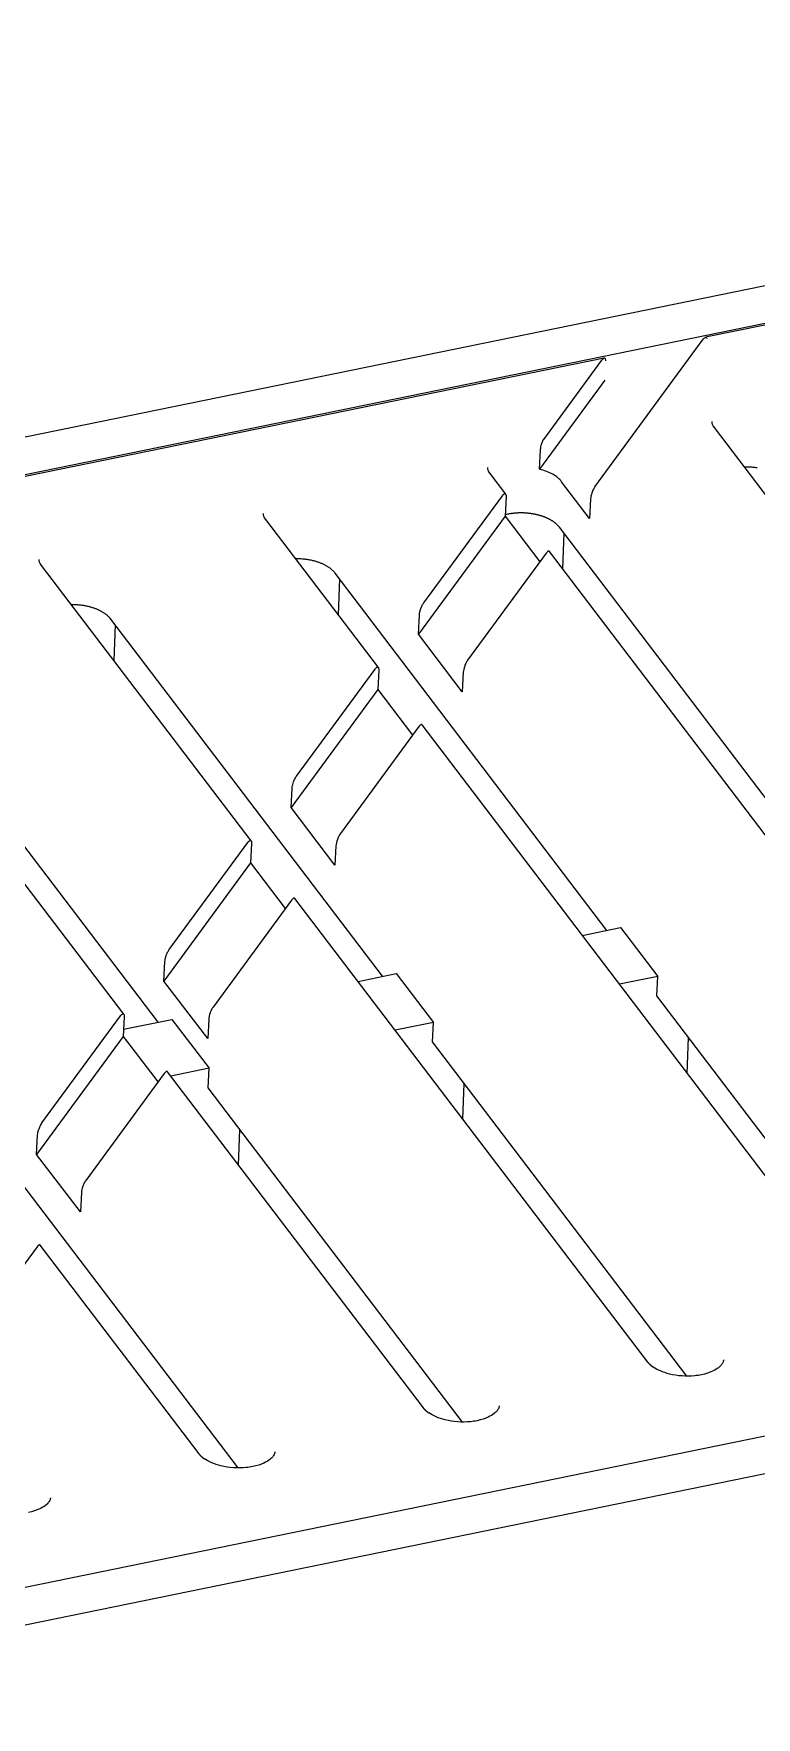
# Model space of a CAD drawing. Header units: millimetres. Extents: x 4267 to 8467, y 166 to 3136.
# Drawn here: x 5439.3 to 5481.6, y 1996.7 to 2095.3 of the extents above; entities that cross this region are included whole.
import ezdxf

# ---------------------------------------------------------------- set-up
doc = ezdxf.new("R2010")
doc.units = ezdxf.units.MM

msp = doc.modelspace()

# ---------------------------------------------------------------- linework, layer by layer
at = {"linetype": 'Continuous', "lineweight": 5}
for p, q in [((5135.581, 2009.621, 326.374), (5554.128, 2095.268, 326.374)), ((5137.031, 2007.715, 326.374), (5555.578, 2093.362, 326.374)), ((5505.258, 2082.95, 326.374), (5478.617, 2077.498, 326.374)), ((5472.146, 2068.749, 326.374), (5478.482, 2077.381, 326.374)), ((5472.689, 2076.285, 326.374), (5398.57, 2061.118, 326.374)), ((5469.15, 2071.527, 326.374), (5472.557, 2076.168, 326.374)), ((5472.731, 2074.988, 326.374), (5468.906, 2069.777, 326.374)), ((5508.996, 2032.979, 326.374), (5479.137, 2072.213, 326.374)), ((5468.906, 2069.777, 326.374), (5468.963, 2070.918, 326.374)), ((5466.923, 2068.325, 326.374), (5466.009, 2069.526, 326.374)), ((5471.832, 2066.904, 326.374), (5470.197, 2069.051, 326.374)), ((5462.134, 2061.969, 326.374), (5466.73, 2068.23, 326.374)), ((5466.949, 2068.174, 326.374), (5466.892, 2067.033, 326.374)), ((5471.889, 2068.045, 326.374), (5471.832, 2066.904, 326.374)), ((5459.474, 2058.178, 326.374), (5452.882, 2066.84, 326.374)), ((5466.892, 2067.033, 326.374), (5461.82, 2060.124, 326.374)), ((5466.892, 2067.033, 326.374), (5468.925, 2064.361, 326.374)), ((5485.976, 2045.478, 326.374), (5470.064, 2066.386, 326.374)), ((5470.326, 2066.043, 326.374), (5470.254, 2063.949, 326.374)), ((5452.025, 2048.03, 326.374), (5439.754, 2064.154, 326.374)), ((5469.293, 2064.863, 326.374), (5464.696, 2058.602, 326.374)), ((5501.492, 2022.903, 326.374), (5469.484, 2064.96, 326.374)), ((5472.848, 2042.792, 326.374), (5456.936, 2063.7, 326.374)), ((5457.198, 2063.356, 326.374), (5457.126, 2061.263, 326.374)), ((5444.576, 2037.883, 326.374), (5426.627, 2061.467, 326.374)), ((5461.82, 2060.124, 326.374), (5461.877, 2061.265, 326.374)), ((5459.721, 2040.106, 326.374), (5443.809, 2061.014, 326.374)), ((5444.07, 2060.67, 326.374), (5443.998, 2058.577, 326.374)), ((5464.383, 2056.756, 326.374), (5461.82, 2060.124, 326.374)), ((5446.593, 2037.42, 326.374), (5430.681, 2058.327, 326.374)), ((5454.684, 2051.822, 326.374), (5459.281, 2058.083, 326.374)), ((5459.499, 2058.026, 326.374), (5459.442, 2056.885, 326.374)), ((5464.44, 2057.897, 326.374), (5464.383, 2056.756, 326.374)), ((5459.442, 2056.885, 326.374), (5454.37, 2049.976, 326.374)), ((5459.442, 2056.885, 326.374), (5461.475, 2054.214, 326.374)), ((5461.843, 2054.715, 326.374), (5457.247, 2048.454, 326.374)), ((5488.364, 2020.217, 326.374), (5462.035, 2054.813, 326.374)), ((5454.37, 2049.976, 326.374), (5454.427, 2051.117, 326.374)), ((5456.933, 2046.609, 326.374), (5454.37, 2049.976, 326.374)), ((5447.235, 2041.674, 326.374), (5451.831, 2047.935, 326.374)), ((5452.05, 2047.879, 326.374), (5451.993, 2046.738, 326.374)), ((5456.99, 2047.75, 326.374), (5456.933, 2046.609, 326.374)), ((5451.993, 2046.738, 326.374), (5446.921, 2039.829, 326.374)), ((5451.993, 2046.738, 326.374), (5454.026, 2044.066, 326.374)), ((5454.394, 2044.568, 326.374), (5449.798, 2038.307, 326.374)), ((5475.237, 2017.531, 326.374), (5454.586, 2044.665, 326.374)), ((5471.408, 2042.497, 326.374), (5473.647, 2042.956, 326.374)), ((5473.647, 2042.956, 326.374), (5475.822, 2040.098, 326.374)), ((5446.921, 2039.829, 326.374), (5446.978, 2040.97, 326.374)), ((5449.484, 2036.461, 326.374), (5446.921, 2039.829, 326.374)), ((5458.28, 2039.811, 326.374), (5460.52, 2040.269, 326.374)), ((5460.52, 2040.269, 326.374), (5462.694, 2037.412, 326.374)), ((5475.822, 2040.098, 326.374), (5473.582, 2039.64, 326.374)), ((5475.765, 2038.96, 326.374), (5475.822, 2040.098, 326.374)), ((5490.656, 2019.393, 326.374), (5475.765, 2038.96, 326.374)), ((5439.786, 2031.527, 326.374), (5444.382, 2037.788, 326.374)), ((5444.601, 2037.731, 326.374), (5444.544, 2036.59, 326.374)), ((5444.565, 2037.004, 326.374), (5447.392, 2037.583, 326.374)), ((5447.392, 2037.583, 326.374), (5449.567, 2034.726, 326.374)), ((5449.541, 2037.602, 326.374), (5449.484, 2036.461, 326.374)), ((5179.907, 1951.377, 326.374), (5598.455, 2037.024, 326.374)), ((5444.544, 2036.59, 326.374), (5439.472, 2029.681, 326.374)), ((5444.544, 2036.59, 326.374), (5446.577, 2033.919, 326.374)), ((5462.694, 2037.412, 326.374), (5460.455, 2036.954, 326.374)), ((5462.637, 2036.273, 326.374), (5462.694, 2037.412, 326.374)), ((5477.529, 2016.707, 326.374), (5462.637, 2036.273, 326.374)), ((5477.55, 2034.426, 326.374), (5477.622, 2036.519, 326.374)), ((5181.357, 1949.472, 326.374), (5599.905, 2035.119, 326.374)), ((5449.567, 2034.726, 326.374), (5447.327, 2034.267, 326.374)), ((5449.51, 2033.587, 326.374), (5449.567, 2034.726, 326.374)), ((5446.945, 2034.42, 326.374), (5442.349, 2028.159, 326.374)), ((5462.109, 2014.844, 326.374), (5447.136, 2034.518, 326.374)), ((5464.401, 2014.02, 326.374), (5449.51, 2033.587, 326.374)), ((5464.423, 2031.74, 326.374), (5464.495, 2033.833, 326.374)), ((5451.273, 2011.334, 326.374), (5436.382, 2030.901, 326.374)), ((5439.472, 2029.681, 326.374), (5439.529, 2030.822, 326.374)), ((5451.295, 2029.053, 326.374), (5451.367, 2031.146, 326.374)), ((5442.035, 2026.314, 326.374), (5439.472, 2029.681, 326.374)), ((5442.092, 2027.455, 326.374), (5442.035, 2026.314, 326.374)), ((5439.496, 2024.273, 326.374), (5434.899, 2018.012, 326.374)), ((5448.981, 2012.158, 326.374), (5439.687, 2024.37, 326.374))]:
    msp.add_line(p, q, dxfattribs=at)
for points in [[(5481.659, 2069.848, 0.007463), (5481.56, 2069.864, 0.005682), (5481.466, 2069.877, 0.002193), (5481.381, 2069.888, 0.007661), (5481.272, 2069.897, 0.012902), (5481.106, 2069.904, 0.006433), (5480.89, 2069.909, 0.003461)], [(5470.064, 2066.386), (5470.036, 2066.422, 0.009969), (5470.006, 2066.457, 0.009255), (5469.973, 2066.493, 0.008821), (5469.938, 2066.528, 0.008729), (5469.9, 2066.564, 0.008497), (5469.861, 2066.599, 0.008253), (5469.819, 2066.633, 0.007983), (5469.774, 2066.668, 0.007784), (5469.728, 2066.702, 0.007542), (5469.679, 2066.735, 0.007345), (5469.628, 2066.768, 0.00712), (5469.574, 2066.8, 0.006939), (5469.518, 2066.831, 0.006735), (5469.461, 2066.862, 0.006569), (5469.401, 2066.891, 0.006386), (5469.339, 2066.92, 0.006236), (5469.275, 2066.948, 0.006073), (5469.21, 2066.975, 0.005939), (5469.142, 2067, 0.005797), (5469.074, 2067.024, 0.005677), (5469.003, 2067.048, 0.005554), (5468.931, 2067.069, 0.005449), (5468.858, 2067.09, 0.005344), (5468.784, 2067.109, 0.005252), (5468.709, 2067.127, 0.005164), (5468.633, 2067.143, 0.005085), (5468.556, 2067.158, 0.005012), (5468.479, 2067.171, 0.004944), (5468.402, 2067.183, 0.004887), (5468.324, 2067.193, 0.00483), (5468.246, 2067.202, 0.004785), (5468.168, 2067.209, 0.004736), (5468.09, 2067.214, 0.004707), (5468.012, 2067.219, 0.004676), (5467.935, 2067.222, 0.004647), (5467.858, 2067.223, 0.004594), (5467.783, 2067.223, 0.004618), (5467.707, 2067.221, 0.004677), (5467.633, 2067.218, 0.004565), (5467.56, 2067.214, 0.004283), (5467.488, 2067.209, 0.00468), (5467.417, 2067.202, 0.005509), (5467.345, 2067.194, 0.004301), (5467.279, 2067.185, 0.00163), (5467.22, 2067.177, 0.005907), (5467.147, 2067.164, 0.010384), (5467.037, 2067.141, 0.005279), (5466.895, 2067.109, 0.002886)], [(5456.937, 2063.7), (5456.901, 2063.744, 0.012486), (5456.862, 2063.788, 0.011398), (5456.82, 2063.832, 0.010733), (5456.774, 2063.876, 0.010588), (5456.724, 2063.92, 0.010234), (5456.671, 2063.963, 0.009866), (5456.615, 2064.005, 0.009467), (5456.554, 2064.047, 0.009174), (5456.491, 2064.087, 0.008829), (5456.423, 2064.127, 0.008551), (5456.353, 2064.165, 0.00824), (5456.279, 2064.202, 0.00799), (5456.202, 2064.238, 0.007726), (5456.122, 2064.272, 0.007521), (5456.04, 2064.305, 0.007275), (5455.955, 2064.335, 0.007049), (5455.867, 2064.364, 0.006912), (5455.778, 2064.391, 0.006873), (5455.686, 2064.415, 0.006538), (5455.593, 2064.438, 0.006021), (5455.5, 2064.458, 0.006461), (5455.404, 2064.476, 0.007463), (5455.304, 2064.491, 0.005682), (5455.211, 2064.505, 0.002193), (5455.126, 2064.516, 0.007661), (5455.017, 2064.524, 0.012902), (5454.851, 2064.531, 0.006433), (5454.635, 2064.536, 0.003461)], [(5443.809, 2061.014), (5443.774, 2061.058, 0.012486), (5443.735, 2061.102, 0.011398), (5443.692, 2061.146, 0.010733), (5443.646, 2061.19, 0.010588), (5443.597, 2061.233, 0.010234), (5443.544, 2061.276, 0.009865), (5443.487, 2061.319, 0.009467), (5443.427, 2061.36, 0.009174), (5443.363, 2061.401, 0.008829), (5443.296, 2061.441, 0.008551), (5443.225, 2061.479, 0.00824), (5443.151, 2061.516, 0.00799), (5443.075, 2061.552, 0.007726), (5442.995, 2061.586, 0.007521), (5442.912, 2061.618, 0.007275), (5442.827, 2061.649, 0.007049), (5442.74, 2061.678, 0.006912), (5442.65, 2061.704, 0.006873), (5442.559, 2061.729, 0.006538), (5442.466, 2061.751, 0.006021), (5442.372, 2061.772, 0.006461), (5442.276, 2061.79, 0.007463), (5442.177, 2061.805, 0.005682), (5442.083, 2061.818, 0.002193), (5441.998, 2061.829, 0.007661), (5441.889, 2061.838, 0.012902), (5441.724, 2061.845, 0.006433), (5441.507, 2061.85, 0.003461)], [(5475.183, 2017.583), (5475.189, 2017.575, 0.002099), (5475.195, 2017.567, 0.002039), (5475.202, 2017.559, 0.002013), (5475.208, 2017.551, 0.002027), (5475.215, 2017.543, 0.002025), (5475.222, 2017.534, 0.002021), (5475.229, 2017.526, 0.002012), (5475.236, 2017.518, 0.002012), (5475.243, 2017.51, 0.002005), (5475.251, 2017.501, 0.002004), (5475.258, 2017.493, 0.001996), (5475.266, 2017.484, 0.001995), (5475.274, 2017.476, 0.001987), (5475.282, 2017.468, 0.001986), (5475.29, 2017.459, 0.001978), (5475.299, 2017.451, 0.001976), (5475.307, 2017.442, 0.001968), (5475.316, 2017.433, 0.001966), (5475.325, 2017.425, 0.001958), (5475.334, 2017.416, 0.001956), (5475.343, 2017.408, 0.001947), (5475.352, 2017.399, 0.001944), (5475.362, 2017.39, 0.001937), (5475.372, 2017.382, 0.001939), (5475.381, 2017.373, 0.001925), (5475.391, 2017.364, 0.001909), (5475.402, 2017.355, 0.001919), (5475.412, 2017.347, 0.00196), (5475.423, 2017.338, 0.001889), (5475.433, 2017.329, 0.001751), (5475.444, 2017.32, 0.001943), (5475.456, 2017.311, 0.002334), (5475.467, 2017.302, 0.001729), (5475.478, 2017.294, 0.000526), (5475.488, 2017.286, 0.002492), (5475.502, 2017.276, 0.004259), (5475.523, 2017.261, 0.002016), (5475.552, 2017.24, 0.001042)], [(5462.055, 2014.897), (5462.061, 2014.889, 0.002099), (5462.068, 2014.881, 0.002039), (5462.074, 2014.873, 0.002013), (5462.081, 2014.865, 0.002028), (5462.087, 2014.856, 0.002025), (5462.094, 2014.848, 0.002021), (5462.101, 2014.84, 0.002013), (5462.108, 2014.832, 0.002013), (5462.116, 2014.823, 0.002006), (5462.123, 2014.815, 0.002004), (5462.131, 2014.807, 0.001997), (5462.139, 2014.798, 0.001995), (5462.147, 2014.79, 0.001988), (5462.155, 2014.781, 0.001986), (5462.163, 2014.773, 0.001978), (5462.171, 2014.764, 0.001976), (5462.18, 2014.756, 0.001968), (5462.188, 2014.747, 0.001966), (5462.197, 2014.739, 0.001958), (5462.206, 2014.73, 0.001956), (5462.215, 2014.721, 0.001948), (5462.225, 2014.713, 0.001944), (5462.234, 2014.704, 0.001937), (5462.244, 2014.695, 0.001939), (5462.254, 2014.687, 0.001925), (5462.264, 2014.678, 0.001909), (5462.274, 2014.669, 0.00192), (5462.284, 2014.66, 0.00196), (5462.295, 2014.651, 0.001889), (5462.306, 2014.643, 0.001751), (5462.317, 2014.634, 0.001943), (5462.328, 2014.625, 0.002334), (5462.34, 2014.616, 0.001729), (5462.351, 2014.607, 0.000526), (5462.361, 2014.6, 0.002492), (5462.374, 2014.59, 0.004259), (5462.396, 2014.574, 0.002016), (5462.424, 2014.554, 0.001042)], [(5448.927, 2012.211), (5448.934, 2012.203, 0.0021), (5448.94, 2012.195, 0.002039), (5448.947, 2012.186, 0.002013), (5448.953, 2012.178, 0.002028), (5448.96, 2012.17, 0.002026), (5448.967, 2012.162, 0.002021), (5448.974, 2012.154, 0.002013), (5448.981, 2012.145, 0.002013), (5448.988, 2012.137, 0.002006), (5448.996, 2012.129, 0.002004), (5449.003, 2012.12, 0.001997), (5449.011, 2012.112, 0.001996), (5449.019, 2012.103, 0.001988), (5449.027, 2012.095, 0.001986), (5449.035, 2012.086, 0.001978), (5449.044, 2012.078, 0.001977), (5449.052, 2012.069, 0.001968), (5449.061, 2012.061, 0.001966), (5449.07, 2012.052, 0.001958), (5449.079, 2012.044, 0.001957), (5449.088, 2012.035, 0.001948), (5449.097, 2012.026, 0.001944), (5449.107, 2012.018, 0.001938), (5449.116, 2012.009, 0.001939), (5449.126, 2012, 0.001925), (5449.136, 2011.991, 0.001909), (5449.147, 2011.983, 0.00192), (5449.157, 2011.974, 0.00196), (5449.168, 2011.965, 0.001889), (5449.178, 2011.956, 0.001751), (5449.189, 2011.948, 0.001943), (5449.2, 2011.939, 0.002335), (5449.212, 2011.93, 0.001729), (5449.223, 2011.921, 0.000526), (5449.233, 2011.913, 0.002492), (5449.247, 2011.903, 0.004259), (5449.268, 2011.888, 0.002016), (5449.296, 2011.868, 0.001042)]]:
    msp.add_lwpolyline(points, format="xyb", dxfattribs=at)
for points, knots in [([(5478.482, 2077.381, 326.374), (5478.505, 2077.411, 326.374), (5478.526, 2077.436, 326.374), (5478.554, 2077.462, 326.374), (5478.56, 2077.467, 326.374), (5478.597, 2077.495, 326.374), (5478.622, 2077.503, 326.374), (5478.659, 2077.495, 326.374), (5478.672, 2077.484, 326.374), (5478.685, 2077.459, 326.374), (5478.688, 2077.452, 326.374), (5478.692, 2077.438, 326.374), (5478.694, 2077.432, 326.374), (5478.695, 2077.424, 326.374)], [0, 0, 0, 0, 0.1875, 0.1875, 0.25, 0.25, 0.5, 0.5, 0.6875, 0.6875, 0.75, 0.75, 0.8050392, 0.8050392, 0.8050392, 0.8050392]), ([(5472.776, 2076.118, 326.374), (5472.777, 2076.154, 326.374), (5472.776, 2076.184, 326.374), (5472.769, 2076.217, 326.374), (5472.768, 2076.224, 326.374), (5472.755, 2076.263, 326.374), (5472.739, 2076.281, 326.374), (5472.702, 2076.29, 326.374), (5472.684, 2076.286, 326.374), (5472.657, 2076.27, 326.374), (5472.649, 2076.265, 326.374), (5472.615, 2076.24, 326.374), (5472.587, 2076.209, 326.374), (5472.557, 2076.168, 326.374)], [0, 0, 0, 0, 0.1875, 0.1875, 0.25, 0.25, 0.5, 0.5, 0.6875, 0.6875, 0.75, 0.75, 1, 1, 1, 1]), ([(5468.963, 2070.918, 326.374), (5468.964, 2070.942, 326.374), (5468.967, 2070.973, 326.374), (5468.978, 2071.055, 326.374), (5468.987, 2071.105, 326.374), (5469.015, 2071.221, 326.374), (5469.035, 2071.287, 326.374), (5469.085, 2071.417, 326.374), (5469.117, 2071.482, 326.374), (5469.15, 2071.527, 326.374)], [0, 0, 0, 0, 0.25, 0.25, 0.5, 0.5, 0.75, 0.75, 1, 1, 1, 1]), ([(5470.197, 2069.051, 326.374), (5470.075, 2069.213, 326.374), (5469.901, 2069.356, 326.374), (5469.453, 2069.609, 326.374), (5469.196, 2069.707, 326.374), (5468.906, 2069.777, 326.374)], [0, 0, 0, 0, 0.5, 0.5, 1, 1, 1, 1]), ([(5466.73, 2068.23, 326.374), (5466.75, 2068.257, 326.374), (5466.767, 2068.277, 326.374), (5466.788, 2068.299, 326.374), (5466.795, 2068.305, 326.374), (5466.804, 2068.313, 326.374), (5466.808, 2068.316, 326.374), (5466.812, 2068.32, 326.374), (5466.814, 2068.321, 326.374), (5466.815, 2068.322, 326.374), (5466.815, 2068.322, 326.374), (5466.832, 2068.335, 326.374), (5466.847, 2068.343, 326.374), (5466.866, 2068.348, 326.374), (5466.872, 2068.349, 326.374), (5466.88, 2068.35, 326.374), (5466.882, 2068.35, 326.374), (5466.888, 2068.349, 326.374), (5466.89, 2068.349, 326.374), (5466.935, 2068.337, 326.374), (5466.953, 2068.268, 326.374), (5466.949, 2068.174, 326.374)], [0, 0, 0, 0, 0.125, 0.125, 0.1875, 0.1875, 0.21875, 0.234375, 0.242188, 0.242188, 0.25, 0.25, 0.375, 0.375, 0.4375, 0.4375, 0.46875, 0.46875, 0.5, 0.5, 1, 1, 1, 1]), ([(5472.146, 2068.749, 326.374), (5472.126, 2068.722, 326.374), (5472.108, 2068.695, 326.374), (5472.086, 2068.657, 326.374), (5472.079, 2068.645, 326.374), (5472.07, 2068.628, 326.374), (5472.066, 2068.62, 326.374), (5472.061, 2068.612, 326.374), (5472.059, 2068.608, 326.374), (5472.058, 2068.605, 326.374), (5472.058, 2068.605, 326.374), (5472.04, 2068.57, 326.374), (5472.024, 2068.537, 326.374), (5472.003, 2068.487, 326.374), (5471.996, 2068.471, 326.374), (5471.987, 2068.447, 326.374), (5471.984, 2068.44, 326.374), (5471.978, 2068.424, 326.374), (5471.975, 2068.417, 326.374), (5471.922, 2068.271, 326.374), (5471.894, 2068.139, 326.374), (5471.889, 2068.045, 326.374)], [0, 0, 0, 0, 0.125, 0.125, 0.1875, 0.1875, 0.21875, 0.234375, 0.242188, 0.242188, 0.25, 0.25, 0.375, 0.375, 0.4375, 0.4375, 0.46875, 0.46875, 0.5, 0.5, 1, 1, 1, 1]), ([(5469.484, 2064.96, 326.374), (5469.484, 2064.96, 326.374), (5469.484, 2064.961, 326.374), (5469.479, 2064.967, 326.374), (5469.473, 2064.972, 326.374), (5469.466, 2064.977, 326.374), (5469.461, 2064.979, 326.374), (5469.458, 2064.98, 326.374), (5469.446, 2064.983, 326.374), (5469.435, 2064.983, 326.374), (5469.416, 2064.977, 326.374), (5469.409, 2064.974, 326.374), (5469.398, 2064.968, 326.374), (5469.393, 2064.965, 326.374), (5469.386, 2064.96, 326.374), (5469.383, 2064.958, 326.374), (5469.381, 2064.957, 326.374), (5469.38, 2064.956, 326.374), (5469.361, 2064.942, 326.374), (5469.333, 2064.917, 326.374), (5469.293, 2064.863, 326.374)], [0.3658309, 0.3658309, 0.3658309, 0.3658309, 0.375, 0.375, 0.4375, 0.46875, 0.46875, 0.5, 0.5, 0.625, 0.625, 0.6875, 0.6875, 0.71875, 0.734375, 0.7421875, 0.7421875, 0.75, 0.75, 1, 1, 1, 1]), ([(5461.877, 2061.265, 326.374), (5461.879, 2061.312, 326.374), (5461.887, 2061.368, 326.374), (5461.908, 2061.461, 326.374), (5461.916, 2061.494, 326.374), (5461.931, 2061.544, 326.374), (5461.939, 2061.569, 326.374), (5461.948, 2061.595, 326.374), (5461.954, 2061.612, 326.374), (5461.957, 2061.621, 326.374), (5461.971, 2061.659, 326.374), (5461.983, 2061.691, 326.374), (5462.005, 2061.74, 326.374), (5462.012, 2061.757, 326.374), (5462.024, 2061.782, 326.374), (5462.03, 2061.794, 326.374), (5462.037, 2061.809, 326.374), (5462.04, 2061.815, 326.374), (5462.043, 2061.819, 326.374), (5462.044, 2061.822, 326.374), (5462.064, 2061.86, 326.374), (5462.094, 2061.915, 326.374), (5462.133, 2061.969, 326.374)], [0, 0, 0, 0, 0.25, 0.25, 0.375, 0.375, 0.4375, 0.46875, 0.46875, 0.5, 0.5, 0.625, 0.625, 0.6875, 0.6875, 0.71875, 0.734375, 0.742188, 0.742188, 0.75, 0.75, 1, 1, 1, 1]), ([(5459.281, 2058.083, 326.374), (5459.301, 2058.11, 326.374), (5459.318, 2058.13, 326.374), (5459.339, 2058.152, 326.374), (5459.346, 2058.158, 326.374), (5459.354, 2058.165, 326.374), (5459.358, 2058.169, 326.374), (5459.363, 2058.172, 326.374), (5459.364, 2058.174, 326.374), (5459.366, 2058.175, 326.374), (5459.366, 2058.175, 326.374), (5459.383, 2058.188, 326.374), (5459.397, 2058.195, 326.374), (5459.416, 2058.201, 326.374), (5459.422, 2058.202, 326.374), (5459.431, 2058.202, 326.374), (5459.433, 2058.202, 326.374), (5459.438, 2058.202, 326.374), (5459.441, 2058.201, 326.374), (5459.486, 2058.189, 326.374), (5459.504, 2058.121, 326.374), (5459.499, 2058.026, 326.374)], [0, 0, 0, 0, 0.125, 0.125, 0.1875, 0.1875, 0.21875, 0.234375, 0.242188, 0.242188, 0.25, 0.25, 0.375, 0.375, 0.4375, 0.4375, 0.46875, 0.46875, 0.5, 0.5, 1, 1, 1, 1]), ([(5464.696, 2058.602, 326.374), (5464.677, 2058.575, 326.374), (5464.659, 2058.547, 326.374), (5464.637, 2058.51, 326.374), (5464.63, 2058.498, 326.374), (5464.621, 2058.481, 326.374), (5464.617, 2058.473, 326.374), (5464.612, 2058.464, 326.374), (5464.61, 2058.46, 326.374), (5464.609, 2058.458, 326.374), (5464.609, 2058.458, 326.374), (5464.59, 2058.423, 326.374), (5464.575, 2058.389, 326.374), (5464.553, 2058.34, 326.374), (5464.547, 2058.324, 326.374), (5464.537, 2058.3, 326.374), (5464.534, 2058.292, 326.374), (5464.528, 2058.277, 326.374), (5464.526, 2058.27, 326.374), (5464.473, 2058.124, 326.374), (5464.444, 2057.992, 326.374), (5464.44, 2057.897, 326.374)], [0, 0, 0, 0, 0.125, 0.125, 0.1875, 0.1875, 0.21875, 0.234375, 0.242188, 0.242188, 0.25, 0.25, 0.375, 0.375, 0.4375, 0.4375, 0.46875, 0.46875, 0.5, 0.5, 1, 1, 1, 1]), ([(5462.035, 2054.813, 326.374), (5462.035, 2054.813, 326.374), (5462.034, 2054.814, 326.374), (5462.03, 2054.819, 326.374), (5462.024, 2054.825, 326.374), (5462.016, 2054.829, 326.374), (5462.011, 2054.831, 326.374), (5462.008, 2054.832, 326.374), (5461.997, 2054.835, 326.374), (5461.986, 2054.835, 326.374), (5461.967, 2054.829, 326.374), (5461.96, 2054.827, 326.374), (5461.949, 2054.821, 326.374), (5461.943, 2054.817, 326.374), (5461.937, 2054.813, 326.374), (5461.934, 2054.811, 326.374), (5461.932, 2054.809, 326.374), (5461.93, 2054.808, 326.374), (5461.912, 2054.794, 326.374), (5461.883, 2054.769, 326.374), (5461.844, 2054.715, 326.374)], [0.365831, 0.365831, 0.365831, 0.365831, 0.375, 0.375, 0.4375, 0.46875, 0.46875, 0.5, 0.5, 0.625, 0.625, 0.6875, 0.6875, 0.71875, 0.734375, 0.7421875, 0.7421875, 0.75, 0.75, 1, 1, 1, 1]), ([(5454.427, 2051.117, 326.374), (5454.43, 2051.166, 326.374), (5454.438, 2051.22, 326.374), (5454.455, 2051.295, 326.374), (5454.459, 2051.313, 326.374), (5454.476, 2051.379, 326.374), (5454.492, 2051.43, 326.374), (5454.536, 2051.55, 326.374), (5454.564, 2051.615, 326.374), (5454.603, 2051.691, 326.374), (5454.61, 2051.703, 326.374), (5454.639, 2051.756, 326.374), (5454.662, 2051.791, 326.374), (5454.684, 2051.822, 326.374)], [0, 0, 0, 0, 0.25, 0.25, 0.3125, 0.3125, 0.5, 0.5, 0.75, 0.75, 0.8125, 0.8125, 1, 1, 1, 1]), ([(5457.247, 2048.454, 326.374), (5457.227, 2048.427, 326.374), (5457.21, 2048.4, 326.374), (5457.187, 2048.362, 326.374), (5457.181, 2048.35, 326.374), (5457.172, 2048.333, 326.374), (5457.167, 2048.325, 326.374), (5457.163, 2048.317, 326.374), (5457.161, 2048.313, 326.374), (5457.16, 2048.311, 326.374), (5457.159, 2048.31, 326.374), (5457.141, 2048.275, 326.374), (5457.125, 2048.242, 326.374), (5457.104, 2048.192, 326.374), (5457.098, 2048.176, 326.374), (5457.088, 2048.152, 326.374), (5457.085, 2048.145, 326.374), (5457.079, 2048.129, 326.374), (5457.077, 2048.122, 326.374), (5457.023, 2047.976, 326.374), (5456.995, 2047.844, 326.374), (5456.99, 2047.75, 326.374)], [0, 0, 0, 0, 0.125, 0.125, 0.1875, 0.1875, 0.21875, 0.234375, 0.242188, 0.242188, 0.25, 0.25, 0.375, 0.375, 0.4375, 0.4375, 0.46875, 0.46875, 0.5, 0.5, 1, 1, 1, 1]), ([(5451.831, 2047.936, 326.374), (5451.851, 2047.963, 326.374), (5451.868, 2047.982, 326.374), (5451.89, 2048.004, 326.374), (5451.896, 2048.01, 326.374), (5451.905, 2048.018, 326.374), (5451.909, 2048.021, 326.374), (5451.913, 2048.025, 326.374), (5451.915, 2048.026, 326.374), (5451.916, 2048.027, 326.374), (5451.917, 2048.027, 326.374), (5451.934, 2048.04, 326.374), (5451.948, 2048.047, 326.374), (5451.967, 2048.053, 326.374), (5451.973, 2048.054, 326.374), (5451.981, 2048.055, 326.374), (5451.984, 2048.055, 326.374), (5451.989, 2048.054, 326.374), (5451.991, 2048.054, 326.374), (5452.037, 2048.042, 326.374), (5452.055, 2047.973, 326.374), (5452.05, 2047.879, 326.374)], [0, 0, 0, 0, 0.125, 0.125, 0.1875, 0.1875, 0.21875, 0.234375, 0.242188, 0.242188, 0.25, 0.25, 0.375, 0.375, 0.4375, 0.4375, 0.46875, 0.46875, 0.5, 0.5, 1, 1, 1, 1]), ([(5454.586, 2044.665, 326.374), (5454.586, 2044.665, 326.374), (5454.585, 2044.666, 326.374), (5454.581, 2044.672, 326.374), (5454.574, 2044.677, 326.374), (5454.567, 2044.682, 326.374), (5454.562, 2044.684, 326.374), (5454.559, 2044.685, 326.374), (5454.547, 2044.688, 326.374), (5454.536, 2044.688, 326.374), (5454.517, 2044.682, 326.374), (5454.511, 2044.679, 326.374), (5454.5, 2044.673, 326.374), (5454.494, 2044.67, 326.374), (5454.487, 2044.665, 326.374), (5454.484, 2044.663, 326.374), (5454.482, 2044.662, 326.374), (5454.481, 2044.661, 326.374), (5454.462, 2044.647, 326.374), (5454.434, 2044.622, 326.374), (5454.394, 2044.568, 326.374)], [0.3658316, 0.3658316, 0.3658316, 0.3658316, 0.375, 0.375, 0.4375, 0.46875, 0.46875, 0.5, 0.5, 0.625, 0.625, 0.6875, 0.6875, 0.71875, 0.734375, 0.7421875, 0.7421875, 0.75, 0.75, 1, 1, 1, 1]), ([(5446.978, 2040.97, 326.374), (5446.981, 2041.017, 326.374), (5446.988, 2041.073, 326.374), (5447.009, 2041.166, 326.374), (5447.018, 2041.199, 326.374), (5447.033, 2041.249, 326.374), (5447.041, 2041.274, 326.374), (5447.049, 2041.3, 326.374), (5447.055, 2041.317, 326.374), (5447.059, 2041.326, 326.374), (5447.072, 2041.364, 326.374), (5447.085, 2041.396, 326.374), (5447.106, 2041.445, 326.374), (5447.114, 2041.462, 326.374), (5447.125, 2041.487, 326.374), (5447.131, 2041.499, 326.374), (5447.139, 2041.514, 326.374), (5447.142, 2041.52, 326.374), (5447.144, 2041.524, 326.374), (5447.146, 2041.527, 326.374), (5447.165, 2041.565, 326.374), (5447.195, 2041.62, 326.374), (5447.235, 2041.674, 326.374)], [0, 0, 0, 0, 0.25, 0.25, 0.375, 0.375, 0.4375, 0.46875, 0.46875, 0.5, 0.5, 0.625, 0.625, 0.6875, 0.6875, 0.71875, 0.734375, 0.742188, 0.742188, 0.75, 0.75, 1, 1, 1, 1]), ([(5444.382, 2037.788, 326.374), (5444.402, 2037.815, 326.374), (5444.419, 2037.835, 326.374), (5444.441, 2037.857, 326.374), (5444.447, 2037.863, 326.374), (5444.456, 2037.87, 326.374), (5444.46, 2037.874, 326.374), (5444.464, 2037.877, 326.374), (5444.466, 2037.879, 326.374), (5444.467, 2037.88, 326.374), (5444.467, 2037.88, 326.374), (5444.484, 2037.893, 326.374), (5444.499, 2037.9, 326.374), (5444.518, 2037.906, 326.374), (5444.524, 2037.907, 326.374), (5444.532, 2037.907, 326.374), (5444.535, 2037.907, 326.374), (5444.54, 2037.907, 326.374), (5444.542, 2037.906, 326.374), (5444.587, 2037.894, 326.374), (5444.606, 2037.826, 326.374), (5444.601, 2037.731, 326.374)], [0, 0, 0, 0, 0.125, 0.125, 0.1875, 0.1875, 0.21875, 0.234375, 0.242188, 0.242188, 0.25, 0.25, 0.375, 0.375, 0.4375, 0.4375, 0.46875, 0.46875, 0.5, 0.5, 1, 1, 1, 1]), ([(5449.798, 2038.307, 326.374), (5449.778, 2038.28, 326.374), (5449.76, 2038.252, 326.374), (5449.738, 2038.214, 326.374), (5449.731, 2038.203, 326.374), (5449.722, 2038.186, 326.374), (5449.718, 2038.178, 326.374), (5449.713, 2038.169, 326.374), (5449.711, 2038.165, 326.374), (5449.71, 2038.163, 326.374), (5449.71, 2038.163, 326.374), (5449.692, 2038.128, 326.374), (5449.676, 2038.094, 326.374), (5449.655, 2038.045, 326.374), (5449.648, 2038.029, 326.374), (5449.639, 2038.005, 326.374), (5449.636, 2037.997, 326.374), (5449.63, 2037.981, 326.374), (5449.627, 2037.975, 326.374), (5449.574, 2037.829, 326.374), (5449.546, 2037.697, 326.374), (5449.541, 2037.602, 326.374)], [0, 0, 0, 0, 0.125, 0.125, 0.1875, 0.1875, 0.21875, 0.234375, 0.242188, 0.242188, 0.25, 0.25, 0.375, 0.375, 0.4375, 0.4375, 0.46875, 0.46875, 0.5, 0.5, 1, 1, 1, 1]), ([(5447.136, 2034.518, 326.374), (5447.136, 2034.518, 326.374), (5447.136, 2034.519, 326.374), (5447.131, 2034.524, 326.374), (5447.125, 2034.53, 326.374), (5447.118, 2034.534, 326.374), (5447.113, 2034.536, 326.374), (5447.11, 2034.537, 326.374), (5447.098, 2034.54, 326.374), (5447.087, 2034.54, 326.374), (5447.068, 2034.534, 326.374), (5447.061, 2034.532, 326.374), (5447.05, 2034.526, 326.374), (5447.045, 2034.522, 326.374), (5447.038, 2034.518, 326.374), (5447.035, 2034.516, 326.374), (5447.033, 2034.514, 326.374), (5447.032, 2034.513, 326.374), (5447.013, 2034.499, 326.374), (5446.985, 2034.474, 326.374), (5446.945, 2034.42, 326.374)], [0.3658303, 0.3658303, 0.3658303, 0.3658303, 0.375, 0.375, 0.4375, 0.46875, 0.46875, 0.5, 0.5, 0.625, 0.625, 0.6875, 0.6875, 0.71875, 0.734375, 0.7421875, 0.7421875, 0.75, 0.75, 1, 1, 1, 1]), ([(5439.529, 2030.823, 326.374), (5439.531, 2030.871, 326.374), (5439.539, 2030.925, 326.374), (5439.556, 2031, 326.374), (5439.56, 2031.018, 326.374), (5439.578, 2031.084, 326.374), (5439.593, 2031.135, 326.374), (5439.637, 2031.255, 326.374), (5439.666, 2031.32, 326.374), (5439.705, 2031.396, 326.374), (5439.711, 2031.408, 326.374), (5439.741, 2031.461, 326.374), (5439.763, 2031.496, 326.374), (5439.786, 2031.527, 326.374)], [0, 0, 0, 0, 0.25, 0.25, 0.3125, 0.3125, 0.5, 0.5, 0.75, 0.75, 0.8125, 0.8125, 1, 1, 1, 1]), ([(5442.349, 2028.159, 326.374), (5442.329, 2028.132, 326.374), (5442.311, 2028.105, 326.374), (5442.289, 2028.067, 326.374), (5442.282, 2028.055, 326.374), (5442.273, 2028.038, 326.374), (5442.269, 2028.03, 326.374), (5442.264, 2028.022, 326.374), (5442.262, 2028.018, 326.374), (5442.261, 2028.016, 326.374), (5442.261, 2028.015, 326.374), (5442.243, 2027.98, 326.374), (5442.227, 2027.947, 326.374), (5442.206, 2027.897, 326.374), (5442.199, 2027.881, 326.374), (5442.19, 2027.857, 326.374), (5442.186, 2027.85, 326.374), (5442.181, 2027.834, 326.374), (5442.178, 2027.827, 326.374), (5442.125, 2027.681, 326.374), (5442.097, 2027.549, 326.374), (5442.092, 2027.455, 326.374)], [0, 0, 0, 0, 0.125, 0.125, 0.1875, 0.1875, 0.21875, 0.234375, 0.242188, 0.242188, 0.25, 0.25, 0.375, 0.375, 0.4375, 0.4375, 0.46875, 0.46875, 0.5, 0.5, 1, 1, 1, 1]), ([(5439.687, 2024.37, 326.374), (5439.687, 2024.37, 326.374), (5439.687, 2024.371, 326.374), (5439.682, 2024.377, 326.374), (5439.676, 2024.383, 326.374), (5439.669, 2024.387, 326.374), (5439.663, 2024.389, 326.374), (5439.661, 2024.39, 326.374), (5439.649, 2024.393, 326.374), (5439.638, 2024.393, 326.374), (5439.619, 2024.387, 326.374), (5439.612, 2024.384, 326.374), (5439.601, 2024.378, 326.374), (5439.596, 2024.375, 326.374), (5439.589, 2024.37, 326.374), (5439.586, 2024.368, 326.374), (5439.584, 2024.367, 326.374), (5439.582, 2024.366, 326.374), (5439.564, 2024.352, 326.374), (5439.535, 2024.327, 326.374), (5439.496, 2024.273, 326.374)], [0.3658304, 0.3658304, 0.3658304, 0.3658304, 0.375, 0.375, 0.4375, 0.46875, 0.46875, 0.5, 0.5, 0.625, 0.625, 0.6875, 0.6875, 0.71875, 0.734375, 0.7421875, 0.7421875, 0.75, 0.75, 1, 1, 1, 1]), ([(5478.383, 2016.787, 326.374), (5478.256, 2016.761, 326.374), (5477.653, 2016.669, 326.374), (5476.541, 2016.744, 326.374), (5475.795, 2017.075, 326.374), (5475.552, 2017.24, 326.374)], [0.4156782, 0.4156782, 0.4156782, 0.4156782, 0.4793235, 0.7064299, 0.8936242, 0.8936242, 0.8936242, 0.8936242]), ([(5479.668, 2017.654, 326.374), (5479.668, 2017.653, 326.374), (5479.668, 2017.652, 326.374), (5479.668, 2017.649, 326.374), (5479.668, 2017.644, 326.374), (5479.667, 2017.64, 326.374), (5479.667, 2017.631, 326.374), (5479.665, 2017.618, 326.374), (5479.661, 2017.592, 326.374), (5479.653, 2017.563, 326.374), (5479.635, 2017.51, 326.374), (5479.605, 2017.448, 326.374), (5479.527, 2017.337, 326.374), (5479.371, 2017.183, 326.374), (5479.006, 2016.96, 326.374), (5478.625, 2016.837, 326.374), (5478.383, 2016.787, 326.374)], [0, 0, 0, 0, 0.0014058, 0.002815, 0.0045808, 0.0081288, 0.009911, 0.0188933, 0.0280127, 0.0512958, 0.0632609, 0.1061413, 0.138156, 0.2060903, 0.2933814, 0.4156782, 0.4156782, 0.4156782, 0.4156782]), ([(5466.541, 2014.968, 326.374), (5466.541, 2014.967, 326.374), (5466.541, 2014.965, 326.374), (5466.54, 2014.962, 326.374), (5466.54, 2014.958, 326.374), (5466.54, 2014.954, 326.374), (5466.539, 2014.945, 326.374), (5466.537, 2014.932, 326.374), (5466.533, 2014.906, 326.374), (5466.526, 2014.877, 326.374), (5466.508, 2014.824, 326.374), (5466.478, 2014.762, 326.374), (5466.399, 2014.651, 326.374), (5466.243, 2014.496, 326.374), (5465.879, 2014.273, 326.374), (5465.498, 2014.151, 326.374), (5465.256, 2014.101, 326.374)], [0, 0, 0, 0, 0.0014058, 0.002815, 0.0045808, 0.0081288, 0.009911, 0.0188933, 0.0280127, 0.0512958, 0.0632609, 0.1061413, 0.138156, 0.2060903, 0.2933814, 0.4156782, 0.4156782, 0.4156782, 0.4156782]), ([(5465.256, 2014.101, 326.374), (5465.128, 2014.075, 326.374), (5464.525, 2013.983, 326.374), (5463.414, 2014.058, 326.374), (5462.667, 2014.389, 326.374), (5462.424, 2014.554, 326.374)], [0.4156782, 0.4156782, 0.4156782, 0.4156782, 0.4793235, 0.7064299, 0.8936242, 0.8936242, 0.8936242, 0.8936242]), ([(5453.413, 2012.282, 326.374), (5453.413, 2012.281, 326.374), (5453.413, 2012.279, 326.374), (5453.413, 2012.276, 326.374), (5453.413, 2012.272, 326.374), (5453.412, 2012.267, 326.374), (5453.411, 2012.258, 326.374), (5453.41, 2012.246, 326.374), (5453.405, 2012.219, 326.374), (5453.398, 2012.191, 326.374), (5453.38, 2012.138, 326.374), (5453.35, 2012.076, 326.374), (5453.272, 2011.964, 326.374), (5453.115, 2011.81, 326.374), (5452.751, 2011.587, 326.374), (5452.37, 2011.465, 326.374), (5452.128, 2011.415, 326.374)], [0, 0, 0, 0, 0.0014058, 0.002815, 0.0045808, 0.0081288, 0.009911, 0.0188933, 0.0280127, 0.0512958, 0.0632609, 0.1061413, 0.138156, 0.2060903, 0.2933814, 0.4156782, 0.4156782, 0.4156782, 0.4156782]), ([(5452.128, 2011.415, 326.374), (5452.001, 2011.389, 326.374), (5451.398, 2011.297, 326.374), (5450.286, 2011.372, 326.374), (5449.539, 2011.703, 326.374), (5449.296, 2011.868, 326.374)], [0.4156782, 0.4156782, 0.4156782, 0.4156782, 0.4793235, 0.7064299, 0.8936242, 0.8936242, 0.8936242, 0.8936242]), ([(5440.285, 2009.595, 326.374), (5440.285, 2009.594, 326.374), (5440.285, 2009.593, 326.374), (5440.285, 2009.59, 326.374), (5440.285, 2009.586, 326.374), (5440.285, 2009.581, 326.374), (5440.284, 2009.572, 326.374), (5440.282, 2009.559, 326.374), (5440.278, 2009.533, 326.374), (5440.271, 2009.504, 326.374), (5440.252, 2009.452, 326.374), (5440.222, 2009.389, 326.374), (5440.144, 2009.278, 326.374), (5439.988, 2009.124, 326.374), (5439.623, 2008.901, 326.374), (5439.243, 2008.778, 326.374), (5439.001, 2008.728, 326.374)], [0, 0, 0, 0, 0.0014058, 0.002815, 0.0045808, 0.0081288, 0.009911, 0.0188933, 0.0280127, 0.0512958, 0.0632609, 0.1061413, 0.138156, 0.2060903, 0.2933814, 0.4156782, 0.4156782, 0.4156782, 0.4156782])]:
    msp.add_open_spline(points, degree=3, knots=knots, dxfattribs=at)
for points in [[(5479.137, 2072.212, 326.374), (5479.031, 2072.354, 326.374), (5479.001, 2072.467, 326.374), (5479.006, 2072.564, 326.374)], [(5466.009, 2069.526, 326.374), (5465.903, 2069.667, 326.374), (5465.874, 2069.781, 326.374), (5465.878, 2069.878, 326.374)], [(5452.882, 2066.84, 326.374), (5452.776, 2066.981, 326.374), (5452.746, 2067.095, 326.374), (5452.75, 2067.192, 326.374)], [(5439.754, 2064.154, 326.374), (5439.648, 2064.295, 326.374), (5439.618, 2064.408, 326.374), (5439.623, 2064.505, 326.374)]]:
    msp.add_open_spline(points, degree=3, dxfattribs=at)

doc.saveas('drawing.dxf')
